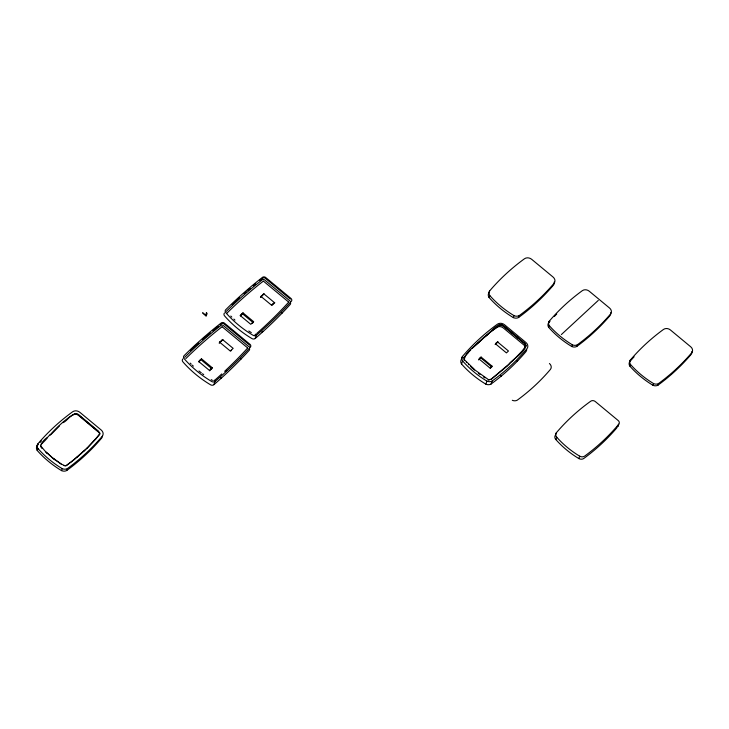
<?xml version="1.0" encoding="UTF-8"?>
<svg xmlns="http://www.w3.org/2000/svg" width="729" height="729" viewBox="0 0 729 729"><rect width="100%" height="100%" fill="white"/><g stroke="black" fill="none" stroke-linecap="round" stroke-linejoin="round"><path stroke-width="1.09" d="M42.328 448.554C35.174 444.107 56.789 429.818 41.143 444.362M464.528 360.463L464.273 359.406C466.123 350.257 478.133 344.525 483.819 337.327C490.116 334.483 495.693 322.136 503.475 325.644L524.698 343.241L525.964 345.938L522.092 351.05L512.46 361.074L490.909 379.508L508.131 365.347M509.079 364.281C510.819 359.935 530.448 349.792 524.105 343.304L503.311 326.091L500.167 325.134L490.407 331.987L473.668 346.94M99.508 434.648L99.764 433.782L95.991 438.885L86.815 448.435L99.6 434.411M464.072 357.921L464.409 357.046M467.335 353.693L467.772 353.41M463.917 358.349L464.2 357.456M464.109 358.914L464.1 359.862M464.318 360.263L464.482 359.798L475.335 370.305L487.901 379.217M466.378 361.885L466.487 362.595M468.501 364.081L468.556 364.71M470.706 366.213L470.697 366.769M474.424 370.077L472.984 368.291M500.96 325.134L501.133 324.669M502.527 325.59L502.7 325.125M37.07 445.902L37.79 443.952A263.114 218.9 20.3 0 1 72.262 412.049L72.69 411.739A5.458 4.547 20.3 0 1 79.825 412.295L101.231 430.046A5.458 4.547 20.3 0 1 102.26 436.252L101.932 436.644A263.114 218.9 20.3 0 1 67.46 468.547L66.74 470.497A5.458 4.547 20.3 0 1 61.518 470.615A92.419 76.891 20.3 0 1 37.225 450.476A5.458 4.547 20.3 0 1 37.07 445.902A263.114 218.9 20.3 0 1 38.273 444.49M37.225 450.476L37.944 448.517A5.458 4.547 20.3 0 1 37.79 443.952M40.706 445.902L45.043 451.06L51.549 456.983L61.154 463.999L65.045 465.767L66.512 465.394L73.538 459.999L86.906 448.198M59.541 425.818C32.641 453.93 71.16 408.604 78.349 414.446L98.561 431.213L99.673 434.019M51.549 456.983L47.139 453.092M63.013 422.656C67.305 421.371 72.262 411.147 78.258 414.692L99.745 433.108M55.349 460.272L53.855 458.833M56.233 460.628L61.154 463.999M61.518 470.615L62.238 468.665A5.458 4.547 20.3 0 0 67.46 468.547M63.514 465.476L65.993 465.831L70.002 462.778M70.795 462.332L73.538 459.999M73.447 460.245L77.001 457.156M76.91 457.393L80.381 454.24M80.29 454.477L83.689 451.251M198.871 361.921L201.505 358.823L212.248 367.735L209.615 370.833M219.547 342.129L230.291 351.041L233.162 348.38L222.418 339.468L219.165 343.14L222.928 339.659M182.879 358.923L182.733 359.087A2.779 2.315 20.3 0 0 182.76 361.693L183.881 362.987A102.552 85.311 20.3 0 0 209.223 384.001L210.772 384.912A2.779 2.315 20.3 0 0 213.743 384.794L215.119 381.404L218.244 378.697A550.076 457.639 20.3 0 0 247.596 350.184L250.503 346.986A2.524 2.096 20.3 0 0 250.156 344.462L224.277 323.002A2.524 2.096 20.3 0 0 221.379 322.838L217.898 325.553A550.076 457.639 20.3 0 0 186.998 352.79L183.936 355.834A2.779 2.315 20.3 0 0 183.963 358.44L185.084 359.743A102.552 85.311 20.3 0 0 210.426 380.748L211.975 381.659A2.779 2.315 20.3 0 0 214.946 381.54L214.189 380.301L214.308 380.83M242.602 313.871L242.976 312.85L253.619 321.671L253.236 322.692L242.602 313.871L240.37 315.93M260.836 296.32L271.48 305.141L274.323 302.517L263.679 293.696L260.463 297.341L264.18 293.896M224.532 312.969L224.395 313.124A2.752 2.287 20.3 0 0 224.423 315.703L225.525 316.987A101.522 84.464 20.3 0 0 250.621 337.791L252.152 338.693A2.752 2.287 20.3 0 0 255.086 338.575L256.462 335.185L259.56 332.506A544.572 453.064 20.3 0 0 288.611 304.275L291.5 301.104A2.497 2.078 20.3 0 0 291.153 298.608L265.529 277.366A2.497 2.078 20.3 0 0 262.659 277.202L259.214 279.9A544.572 453.064 20.3 0 0 228.624 306.863L225.598 309.871A2.752 2.287 20.3 0 0 225.625 312.449L226.728 313.734A101.522 84.464 20.3 0 0 251.815 334.538L253.355 335.44A2.752 2.287 20.3 0 0 256.289 335.322L255.514 334.392M491.054 384.037L492.166 381.012A263.114 218.9 20.3 0 0 526.639 349.109L526.967 348.717A5.458 4.547 20.3 0 0 525.946 342.512L504.532 324.76A5.458 4.547 20.3 0 0 497.406 324.205L496.968 324.514A263.114 218.9 20.3 0 0 462.496 356.408L461.384 359.433A5.458 4.547 20.3 0 0 461.539 364.008A92.419 76.891 20.3 0 0 485.833 384.147A5.458 4.547 20.3 0 0 491.054 384.037A263.114 218.9 20.3 0 0 525.527 352.134L525.855 351.733A5.458 4.547 20.3 0 0 526.712 349.729M461.539 364.008L462.651 360.983A5.458 4.547 20.3 0 1 462.496 356.408M518.565 317.498L519.285 315.548A263.114 218.9 20.3 0 0 553.767 283.645L554.086 283.253A5.458 4.547 20.3 0 0 553.065 277.047L531.651 259.296A5.458 4.547 20.3 0 0 524.525 258.74L524.096 259.041A263.114 218.9 20.3 0 0 489.624 290.944L488.895 292.903A5.458 4.547 20.3 0 0 489.05 297.478A92.419 76.891 20.3 0 0 513.344 317.616A5.458 4.547 20.3 0 0 518.565 317.498A263.114 218.9 20.3 0 0 553.038 285.595L553.366 285.203A5.458 4.547 20.3 0 0 554.195 282.068M489.05 297.478L489.779 295.518A5.458 4.547 20.3 0 1 489.624 290.944M478.561 359.916L481.076 357.064L492.066 366.177L490.298 368.345M485.833 384.147L486.945 381.13A5.458 4.547 20.3 0 0 492.166 381.012M488.767 379.955L490.599 379.335L488.193 379.836L488.94 379.499M513.344 317.616L514.063 315.657A5.458 4.547 20.3 0 0 519.285 315.548M548.527 323.002L549.156 321.307A250.594 208.476 20.3 0 1 581.988 290.926L582.398 290.634A5.203 4.328 20.3 0 1 589.187 291.163L609.581 308.066A5.203 4.328 20.3 0 1 610.556 313.98L610.246 314.354A250.594 208.476 20.3 0 1 577.414 344.735L576.785 346.43A5.203 4.328 20.3 0 1 571.809 346.53A88.018 73.228 20.3 0 1 548.673 327.348A5.203 4.328 20.3 0 1 548.527 323.002A250.594 208.476 20.3 0 1 549.976 321.325M548.673 327.348L549.301 325.663A5.203 4.328 20.3 0 1 549.156 321.307M571.809 346.53L572.438 344.844A5.203 4.328 20.3 0 0 577.414 344.735M556.427 432.661L555.553 435.022A4.374 3.636 20.3 0 0 555.862 439.56L557.685 441.564A88.018 73.228 20.3 0 0 578.835 458.559A4.383 3.645 20.3 0 0 583.811 458.45A250.594 208.476 20.3 0 0 616.643 428.069L618.812 424.141A3.153 2.624 20.3 0 0 618.219 420.56L595.274 401.533A3.435 2.861 20.3 0 0 590.791 401.178L589.26 402.271A250.594 208.476 20.3 0 0 556.427 432.661A4.374 3.636 20.3 0 0 556.737 437.19L555.862 439.56M578.835 458.559L579.71 456.19A4.383 3.645 20.3 0 0 584.685 456.09A250.594 208.476 20.3 0 0 617.518 425.7L618.812 424.141M629.701 361.757L630.33 360.062A250.594 208.476 20.3 0 1 663.162 329.681L663.572 329.39A5.203 4.328 20.3 0 1 670.361 329.918L690.755 346.831A5.203 4.328 20.3 0 1 691.73 352.736L691.42 353.109A250.594 208.476 20.3 0 1 658.588 383.5L657.959 385.185A5.203 4.328 20.3 0 1 652.984 385.295A88.018 73.228 20.3 0 1 629.856 366.113A5.203 4.328 20.3 0 1 629.701 361.757A250.594 208.476 20.3 0 1 634.102 356.782M629.856 366.113L630.476 364.418A5.203 4.328 20.3 0 1 630.33 360.062M652.984 385.295L653.612 383.6A5.203 4.328 20.3 0 0 658.588 383.5M525.162 344.361L525.336 343.888M525.554 345.008L525.727 344.544M525.764 345.71L525.946 345.236M525.636 347.004L525.964 345.938M501.752 325.28L501.935 324.815M252.079 323.266L252.516 322.865L252.307 323.293M247.632 348.025L244.88 351.032A547.652 455.625 20.3 0 1 224.76 371.17M288.602 302.207L285.923 305.141A542.176 451.069 20.3 0 1 256.991 333.244M464.273 357.42L464.911 356.663M200.156 360.19L199.837 360.737L200.256 360.099M220.395 341.464L220.076 342.001L220.495 341.372M231.139 350.376L230.829 350.913L231.239 350.284M46.811 438.165L49.964 434.739M226.355 311.365L228.514 309.242A543.788 452.408 20.3 0 1 259.05 282.314L262.276 279.772A1.722 1.431 20.3 0 1 264.581 279.909L289.732 300.767A1.722 1.431 20.3 0 1 290.224 301.405M226.755 313.352L229.608 310.536A542.176 451.069 20.3 0 1 260.053 283.69L263.297 281.148M184.71 357.328L186.888 355.178A549.283 456.974 20.3 0 1 217.743 327.977L220.996 325.416A1.74 1.449 20.3 0 1 223.329 325.553L248.735 346.612M185.84 358.613L188 356.481A547.652 455.625 20.3 0 1 218.755 329.362L222.026 326.792M83.598 451.488L86.013 449.201M242.976 312.85L240.133 315.484L250.776 324.305L253.619 321.671M201.505 358.823L198.634 361.475L209.378 370.387L212.248 367.735M272.591 304.786L274.824 302.717M481.076 357.064L479.026 358.96L490.016 368.081L492.066 366.177M495.128 344.58L498.08 341.855M561.366 334.565L598.281 300.412M254.703 335.222L256.225 333.9M255.259 338.438L258.358 335.759A544.572 453.064 20.3 0 0 287.408 307.529L290.297 304.358A2.497 2.078 20.3 0 0 290.525 302.845M214.116 380.757L215.656 379.417A547.652 455.625 20.3 0 0 221.753 373.941M213.916 384.657L217.042 381.95A550.076 457.639 20.3 0 0 246.393 353.428L249.3 350.23A2.524 2.096 20.3 0 0 249.537 348.699M259.679 280.619L262.905 278.086M219.994 325.006L221.625 323.722A1.74 1.449 20.3 0 1 223.949 323.858L249.364 344.926A1.74 1.449 20.3 0 1 249.646 345.227M211.191 379.609L212.476 380.374M251.314 332.615L248.817 330.993M483.409 376.875L484.931 377.886M202.507 373.722L203.71 374.606M263.442 281.157L288.62 302.034M222.181 326.802L247.614 347.888M478.379 373.266L479.937 374.433M201.313 372.829L198.971 370.988M52.233 457.839L53.773 459.079M518.428 338.256L503.985 326.282A5.203 4.328 20.3 0 0 502.955 325.59M520.132 339.668L522.675 341.783M480.776 357.866L491.774 366.979M290.361 299.072L265.21 278.214A1.722 1.431 20.3 0 0 263.616 277.776M201.122 359.834L211.875 368.746M471.408 367.416L472.829 368.719M233.881 319.102L234.938 320.095M192.301 365.156L193.376 366.158M45.654 451.98L47.048 453.338M190.205 363.115L191.244 364.145M230.783 316.049L231.804 317.079M556.737 437.19L558.56 439.204A88.018 73.228 20.3 0 0 579.71 456.19M512.287 400.285A5.203 4.328 20.3 0 0 517.253 400.175A250.594 208.476 20.3 0 0 550.085 369.794L550.395 369.421A5.203 4.328 20.3 0 0 549.42 363.516M232.05 304.74A543.788 452.408 20.3 0 1 239.477 297.833M244.033 293.76A543.788 452.408 20.3 0 1 246.329 291.746M247.869 290.415A543.788 452.408 20.3 0 1 250.202 288.429M253.328 285.795A543.788 452.408 20.3 0 1 255.697 283.845M226.71 370.141A549.283 456.974 20.3 0 1 225.206 371.535M249.847 346.649A1.74 1.449 20.3 0 1 249.637 346.949M190.46 350.649A549.283 456.974 20.3 0 1 198.725 342.976M202.562 339.559A549.283 456.974 20.3 0 1 210.371 332.843M212.75 330.857A549.283 456.974 20.3 0 1 218.363 326.291M486.945 381.13A92.419 76.891 20.3 0 1 462.651 360.983M464.045 357.283A250.594 208.476 20.3 0 1 470.761 349.902M472.31 348.307A250.594 208.476 20.3 0 1 496.157 327.74L496.577 327.439A5.203 4.328 20.3 0 1 503.365 327.977L523.75 344.881A5.203 4.328 20.3 0 1 525.518 347.806M498.189 325.225A5.203 4.328 20.3 0 1 501.78 325.125M524.379 343.186A5.203 4.328 20.3 0 1 525.217 344.061M62.238 468.665A92.419 76.891 20.3 0 1 37.944 448.517M40.122 442.403A263.114 218.9 20.3 0 1 41.371 441.018M66.74 470.497A263.114 218.9 20.3 0 0 101.213 438.603L101.541 438.202A5.458 4.547 20.3 0 0 102.397 436.197M73.993 414.154A5.203 4.328 20.3 0 1 78.65 415.512L99.044 432.415A5.203 4.328 20.3 0 1 99.882 433.281M514.063 315.657A92.419 76.891 20.3 0 1 489.779 295.518M653.612 383.6A88.018 73.228 20.3 0 1 630.476 364.418M657.959 385.185A250.594 208.476 20.3 0 0 690.791 354.804L691.101 354.431A5.203 4.328 20.3 0 0 691.894 351.442M618.42 424.697A3.153 2.624 20.3 0 1 617.937 426.511M572.438 344.844A88.018 73.228 20.3 0 1 549.301 325.663M554.432 316.395A250.594 208.476 20.3 0 1 556.737 313.98M576.785 346.43A250.594 208.476 20.3 0 0 609.617 316.04L609.927 315.666A5.203 4.328 20.3 0 0 610.72 312.686M220.896 378.105L221.461 377.494L220.896 378.105M262.176 331.95L262.759 331.367L262.176 331.95M210.581 369.557L211.164 368.956L210.626 369.457M241.317 314.655L241.873 314.044L241.363 314.563M261.356 296.12L261.911 295.5L261.356 296.12M271.999 304.941L272.573 304.348L271.999 304.941M240.716 359.033L241.244 358.386L240.716 359.033M281.795 313.06L282.342 312.44L281.841 312.96M500.814 376.146L501.297 375.681L500.841 376.091M479.673 358.622L480.129 358.139L479.7 358.568M496.075 343.441L496.531 342.958L496.103 343.386M490.672 367.735L491.1 367.252L490.699 367.68M517.244 360.992L517.672 360.49L517.271 360.937M202.762 312.887L206.134 316.204L207.109 313.552L206.435 312.586L205.824 314.974A3.253 1.658 47.2 0 1 204.229 314.099L202.762 312.887M497.479 341.883L495.428 343.778L506.418 352.9L508.468 351.004L497.479 341.883"/></g></svg>
